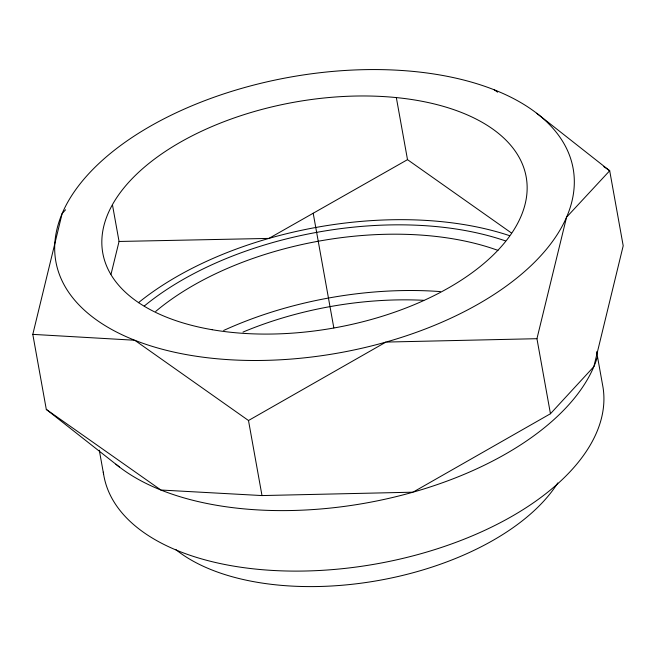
<?xml version="1.0" encoding="UTF-8"?>
<svg xmlns="http://www.w3.org/2000/svg" width="656" height="656" viewBox="0 0 656 656"><rect width="100%" height="100%" fill="white"/><g stroke="black" fill="none" stroke-linecap="round" stroke-linejoin="round"><path stroke-width="0.98" d="M119.31 466.924L46.305 409.426L32.8 334.371L62.14 213.52L65.584 209.781M115.891 464.194A262.794 140.04 -10.2 0 0 160.909 490.024L261.998 495.567L412.977 492.189L550.45 413.747L536.944 338.693L566.571 217.193L609.695 170.74L536.69 113.242M550.45 413.747L593.86 366.647L623.2 245.795L609.695 170.74L603.84 166.64M111.028 274.241L119.056 241.465L112.57 205.443M32.8 334.371L134.734 340.243L248.493 420.512L385.966 342.071L536.944 338.693M511.229 232.839L407.507 159.654L268.911 238.407L119.056 241.465M494.255 89.806L497.601 92.152M46.305 409.426L160.909 490.024M596.607 351.731L603.053 387.557A253.47 135.07 -10.2 0 1 372.387 564.586A253.47 135.07 -10.2 0 1 103.312 472.14M396.339 97.613L407.507 159.654M313.199 213.225L333.83 327.918M248.493 420.512L261.998 495.567M99.286 450.188L103.582 474.067M557.772 482.947A214.676 114.398 -10.2 0 1 377.233 580.708A214.676 114.398 -10.2 0 1 175.89 549.654M155.693 311.42A236.57 126.059 -10.2 0 1 497.986 250.395M597.198 357.676A262.794 140.04 -10.2 0 1 593.86 366.647M593.582 367.303A262.794 140.04 -10.2 0 1 414.092 491.869M412.985 492.189A262.794 140.04 -10.2 0 1 161.737 490.352M138.432 302.703A262.794 140.04 -10.2 0 1 509.597 235.676M133.898 339.915A262.794 140.04 -10.2 0 1 242.458 88.142A262.794 140.04 -10.2 0 1 566.85 216.537M566.571 217.185A262.794 140.04 -10.2 0 1 387.081 341.76M385.974 342.071A262.794 140.04 -10.2 0 1 134.726 340.243M223.639 330.468A253.47 135.07 -10.2 0 1 440.34 291.592M144.279 306.032A253.47 135.07 -10.2 0 1 505.391 240.867M242.982 332.092A233.347 124.345 -10.2 0 1 423.776 300.317M212.126 329.706A215.086 114.611 -10.2 0 0 527.104 185.41A215.086 114.611 -10.2 0 0 204.254 129.97A215.086 114.611 -10.2 0 0 212.126 329.706"/></g></svg>
